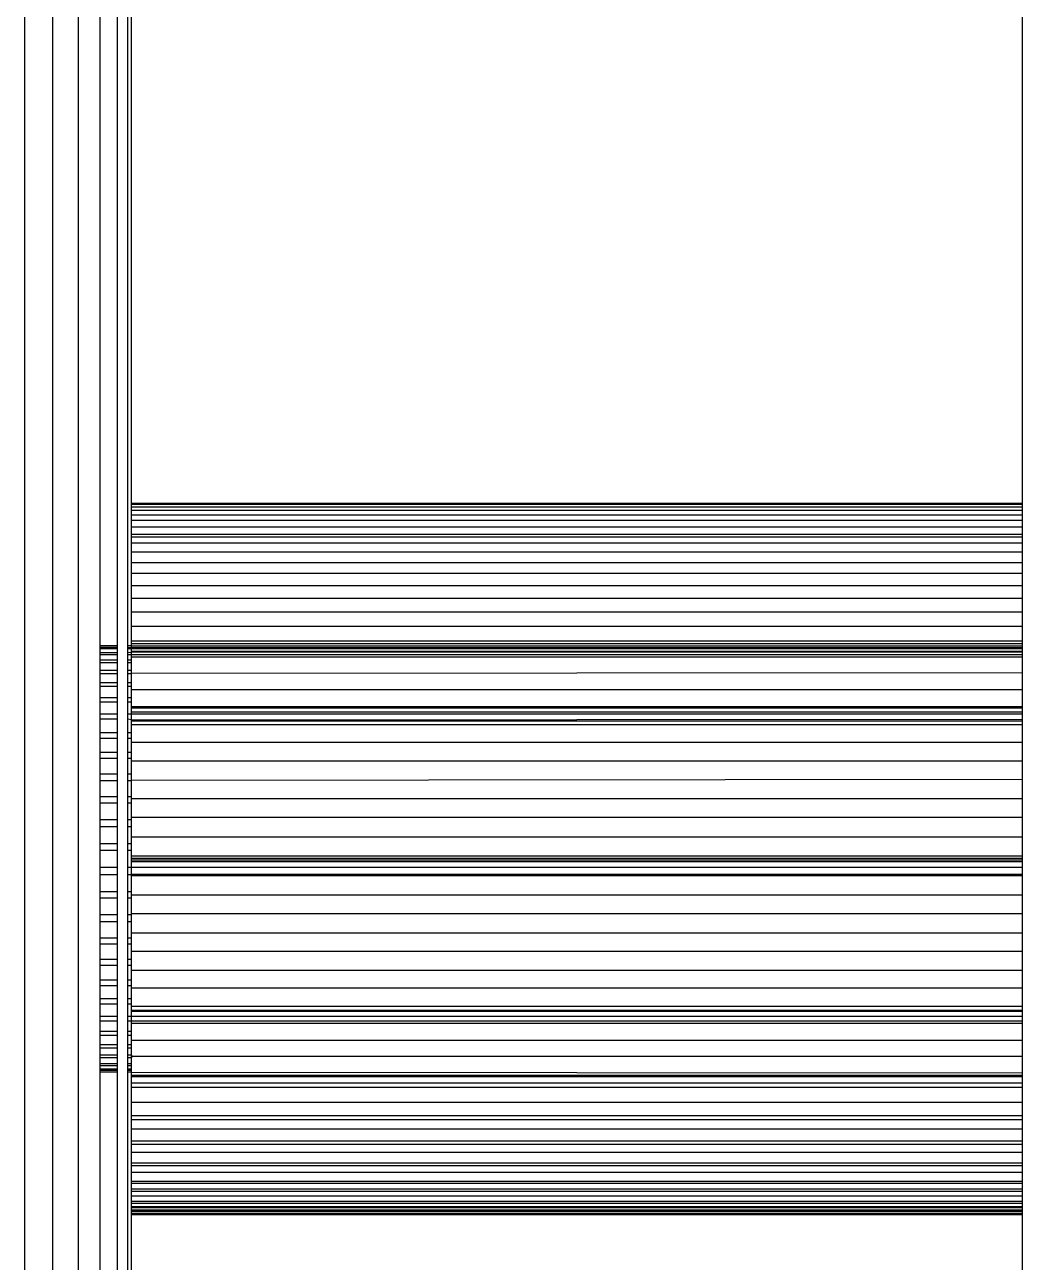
# Model space of a CAD drawing. Header units: millimetres. Extents: x 1918 to 7324, y -1954 to 2054.
# Drawn here: x 5946.79 to 5975.51, y -348.97 to -313.36 of the extents above; entities that cross this region are included whole.
import ezdxf

# ---------------------------------------------------------------- set-up
doc = ezdxf.new("R2010")
doc.units = ezdxf.units.MM

msp = doc.modelspace()

# ---------------------------------------------------------------- linework, layer by layer
for p, q in [((5946.79, -588.669), (5946.79, -135.335)), ((5947.586, -135.335), (5947.586, -588.669)), ((5948.329, -135.335), (5948.329, -588.669)), ((5948.966, -331.228), (5948.966, -135.335)), ((5949.455, -135.335), (5949.455, -331.228)), ((5949.762, -331.228), (5949.762, -135.335)), ((5949.867, -327.121), (5949.867, -193.779)), ((5975.508, -193.779), (5975.508, -327.121)), ((5949.867, -327.161), (5949.867, -327.121)), ((5949.867, -327.121), (5975.508, -327.121)), ((5949.867, -327.232), (5949.867, -327.161)), ((5975.508, -327.161), (5949.867, -327.161)), ((5949.867, -327.332), (5949.867, -327.232)), ((5949.867, -327.232), (5975.508, -327.232)), ((5975.508, -327.121), (5975.508, -327.161)), ((5975.508, -327.161), (5975.508, -327.232)), ((5975.508, -327.232), (5975.508, -327.332)), ((5949.867, -327.462), (5949.867, -327.332)), ((5975.508, -327.332), (5949.867, -327.332)), ((5949.867, -327.621), (5949.867, -327.462)), ((5949.867, -327.462), (5975.508, -327.462)), ((5949.867, -327.808), (5949.867, -327.621)), ((5975.508, -327.621), (5949.867, -327.621)), ((5975.508, -327.332), (5975.508, -327.462)), ((5975.508, -327.462), (5975.508, -327.621)), ((5975.508, -327.621), (5975.508, -327.808)), ((5949.867, -328.024), (5949.867, -327.808)), ((5949.867, -327.808), (5975.508, -327.808)), ((5975.508, -327.808), (5975.508, -328.024)), ((5949.867, -328.092), (5949.867, -328.024)), ((5975.508, -328.024), (5949.867, -328.024)), ((5949.867, -328.092), (5975.508, -328.092)), ((5949.867, -328.266), (5949.867, -328.092)), ((5949.867, -328.536), (5949.867, -328.266)), ((5949.867, -328.266), (5975.508, -328.266)), ((5975.508, -328.024), (5975.508, -328.092)), ((5975.508, -328.092), (5975.508, -328.266)), ((5975.508, -328.266), (5975.508, -328.536)), ((5949.867, -328.831), (5949.867, -328.536)), ((5975.508, -328.536), (5949.867, -328.536)), ((5975.508, -328.536), (5975.508, -328.831)), ((5949.867, -329.152), (5949.867, -328.831)), ((5949.867, -328.831), (5975.508, -328.831)), ((5975.508, -328.831), (5975.508, -329.152)), ((5949.867, -329.496), (5949.867, -329.152)), ((5975.508, -329.152), (5949.867, -329.152)), ((5975.508, -329.152), (5975.508, -329.496)), ((5949.867, -329.864), (5949.867, -329.496)), ((5949.867, -329.496), (5975.508, -329.496)), ((5975.508, -329.496), (5975.508, -329.864)), ((5949.867, -330.254), (5949.867, -329.864)), ((5975.508, -329.864), (5949.867, -329.864)), ((5975.508, -329.864), (5975.508, -330.254)), ((5949.867, -330.664), (5949.867, -330.254)), ((5949.867, -330.254), (5975.508, -330.254)), ((5975.508, -330.254), (5975.508, -330.664)), ((5949.867, -331.094), (5949.867, -330.664)), ((5949.867, -330.664), (5975.508, -330.664)), ((5975.508, -330.664), (5975.508, -331.094)), ((5949.867, -331.16), (5949.867, -331.094)), ((5975.508, -331.094), (5949.867, -331.094)), ((5949.867, -331.16), (5975.508, -331.16)), ((5949.867, -331.224), (5949.867, -331.16)), ((5975.508, -331.094), (5975.508, -331.16)), ((5975.508, -331.16), (5975.508, -331.228)), ((5949.455, -331.228), (5948.966, -331.228)), ((5948.966, -331.283), (5948.966, -331.228)), ((5949.455, -331.283), (5948.966, -331.283)), ((5948.966, -331.316), (5948.966, -331.283)), ((5949.455, -331.316), (5948.966, -331.316)), ((5948.966, -331.426), (5948.966, -331.316)), ((5948.966, -331.426), (5949.455, -331.426)), ((5948.966, -331.481), (5948.966, -331.426)), ((5948.966, -331.481), (5949.455, -331.481)), ((5948.966, -331.644), (5948.966, -331.481)), ((5949.455, -331.228), (5949.455, -331.283)), ((5949.455, -331.283), (5949.455, -331.316)), ((5949.455, -331.316), (5949.455, -331.426)), ((5949.455, -331.426), (5949.455, -331.481)), ((5949.455, -331.481), (5949.455, -331.644)), ((5949.867, -331.224), (5949.762, -331.228)), ((5949.762, -331.283), (5949.762, -331.228)), ((5949.867, -331.283), (5949.762, -331.283)), ((5949.762, -331.316), (5949.762, -331.283)), ((5949.867, -331.316), (5949.762, -331.316)), ((5949.762, -331.426), (5949.762, -331.316)), ((5949.762, -331.426), (5949.867, -331.41)), ((5949.762, -331.481), (5949.762, -331.426)), ((5949.762, -331.481), (5949.867, -331.481)), ((5949.762, -331.644), (5949.762, -331.481)), ((5949.867, -331.224), (5975.508, -331.228)), ((5949.867, -331.283), (5949.867, -331.224)), ((5975.508, -331.283), (5949.867, -331.283)), ((5949.867, -331.316), (5949.867, -331.283)), ((5975.508, -331.316), (5949.867, -331.316)), ((5949.867, -331.383), (5949.867, -331.316)), ((5949.867, -331.383), (5975.508, -331.383)), ((5949.867, -331.41), (5949.867, -331.383)), ((5975.508, -331.426), (5949.867, -331.41)), ((5949.867, -331.481), (5949.867, -331.41)), ((5949.867, -331.481), (5975.508, -331.481)), ((5949.867, -331.543), (5949.867, -331.481)), ((5949.867, -331.543), (5975.508, -331.543)), ((5949.867, -331.644), (5949.867, -331.543)), ((5975.508, -331.228), (5975.508, -331.283)), ((5975.508, -331.255), (5975.508, -331.316)), ((5975.508, -331.283), (5975.508, -331.316)), ((5975.508, -331.316), (5975.508, -331.383)), ((5975.508, -331.383), (5975.508, -331.426)), ((5975.508, -331.426), (5975.508, -331.481)), ((5975.508, -331.481), (5975.508, -331.543)), ((5975.508, -331.543), (5975.508, -332.009)), ((5949.455, -331.644), (5948.966, -331.644)), ((5948.966, -331.719), (5948.966, -331.644)), ((5949.455, -331.719), (5948.966, -331.719)), ((5948.966, -331.933), (5948.966, -331.719)), ((5949.455, -331.644), (5949.455, -331.719)), ((5949.455, -331.719), (5949.455, -331.933)), ((5949.867, -331.644), (5949.762, -331.644)), ((5949.762, -331.719), (5949.762, -331.644)), ((5949.867, -331.719), (5949.762, -331.719)), ((5949.762, -331.933), (5949.762, -331.719)), ((5949.867, -331.719), (5949.867, -331.644)), ((5949.867, -331.933), (5949.867, -331.719)), ((5948.966, -331.933), (5949.455, -331.933)), ((5948.966, -332.028), (5948.966, -331.933)), ((5948.966, -332.028), (5949.455, -332.028)), ((5948.966, -332.291), (5948.966, -332.028)), ((5949.455, -331.933), (5949.455, -332.028)), ((5949.455, -332.028), (5949.455, -332.291)), ((5949.762, -331.933), (5949.867, -331.933)), ((5949.762, -332.028), (5949.762, -331.933)), ((5949.762, -332.028), (5949.867, -332.028)), ((5949.762, -332.291), (5949.762, -332.028)), ((5949.867, -332.028), (5949.867, -331.933)), ((5975.508, -332.009), (5949.867, -332.028)), ((5949.867, -332.291), (5949.867, -332.028)), ((5975.508, -332.009), (5975.508, -332.49)), ((5949.455, -332.291), (5948.966, -332.291)), ((5948.966, -332.405), (5948.966, -332.291)), ((5949.455, -332.405), (5948.966, -332.405)), ((5948.966, -332.713), (5948.966, -332.405)), ((5949.455, -332.291), (5949.455, -332.405)), ((5949.455, -332.405), (5949.455, -332.713)), ((5949.867, -332.291), (5949.762, -332.291)), ((5949.762, -332.405), (5949.762, -332.291)), ((5949.867, -332.405), (5949.762, -332.405)), ((5949.762, -332.713), (5949.762, -332.405)), ((5949.867, -332.405), (5949.867, -332.291)), ((5949.867, -332.49), (5949.867, -332.405)), ((5949.867, -332.49), (5975.508, -332.49)), ((5949.867, -332.713), (5949.867, -332.49)), ((5975.508, -332.49), (5975.508, -332.986)), ((5948.966, -332.713), (5949.455, -332.713)), ((5948.966, -332.843), (5948.966, -332.713)), ((5948.966, -332.843), (5949.455, -332.843)), ((5948.966, -333.193), (5948.966, -332.843)), ((5949.455, -332.713), (5949.455, -332.843)), ((5949.455, -332.843), (5949.455, -333.193)), ((5949.762, -332.713), (5949.867, -332.713)), ((5949.762, -332.843), (5949.762, -332.713)), ((5949.762, -332.843), (5949.867, -332.843)), ((5949.762, -333.193), (5949.762, -332.843)), ((5949.867, -332.843), (5949.867, -332.713)), ((5949.867, -332.986), (5949.867, -332.843)), ((5949.867, -333.014), (5949.867, -332.986)), ((5975.508, -332.986), (5949.867, -332.986)), ((5975.508, -332.986), (5975.508, -333.014)), ((5949.455, -333.193), (5948.966, -333.193)), ((5948.966, -333.339), (5948.966, -333.193)), ((5949.455, -333.339), (5948.966, -333.339)), ((5948.966, -333.725), (5948.966, -333.339)), ((5949.455, -333.193), (5949.455, -333.339)), ((5949.455, -333.339), (5949.455, -333.725)), ((5949.867, -333.193), (5949.762, -333.193)), ((5949.762, -333.339), (5949.762, -333.193)), ((5949.867, -333.357), (5949.762, -333.339)), ((5949.762, -333.725), (5949.762, -333.339)), ((5949.867, -333.014), (5975.508, -333.014)), ((5949.867, -333.133), (5949.867, -333.014)), ((5949.867, -333.133), (5975.508, -333.133)), ((5949.867, -333.193), (5949.867, -333.133)), ((5975.508, -333.193), (5949.867, -333.193)), ((5949.867, -333.357), (5949.867, -333.193)), ((5949.867, -333.357), (5975.508, -333.339)), ((5975.508, -333.014), (5975.508, -333.133)), ((5975.508, -333.133), (5975.508, -333.193)), ((5975.508, -333.193), (5975.508, -333.339)), ((5975.508, -333.339), (5975.508, -333.397)), ((5949.867, -333.397), (5949.867, -333.357)), ((5975.508, -333.397), (5949.867, -333.397)), ((5949.867, -333.494), (5949.867, -333.397)), ((5949.867, -333.494), (5975.508, -333.494)), ((5949.867, -333.725), (5949.867, -333.494)), ((5975.508, -333.397), (5975.508, -333.494)), ((5975.508, -333.494), (5975.508, -334.014)), ((5948.966, -333.725), (5949.455, -333.725)), ((5948.966, -333.885), (5948.966, -333.725)), ((5948.966, -333.885), (5949.455, -333.885)), ((5948.966, -334.304), (5948.966, -333.885)), ((5949.455, -333.725), (5949.455, -333.885)), ((5949.455, -333.885), (5949.455, -334.304)), ((5949.762, -333.725), (5949.867, -333.725)), ((5949.762, -333.885), (5949.762, -333.725)), ((5949.762, -333.885), (5949.867, -333.885)), ((5949.762, -334.304), (5949.762, -333.885)), ((5949.867, -333.885), (5949.867, -333.725)), ((5949.867, -334.014), (5949.867, -333.885)), ((5975.508, -334.014), (5949.867, -334.014)), ((5949.867, -334.304), (5949.867, -334.014)), ((5975.508, -334.014), (5975.508, -334.544)), ((5949.455, -334.304), (5948.966, -334.304)), ((5948.966, -334.476), (5948.966, -334.304)), ((5949.455, -334.304), (5949.455, -334.476)), ((5949.867, -334.304), (5949.762, -334.304)), ((5949.762, -334.476), (5949.762, -334.304)), ((5949.867, -334.476), (5949.867, -334.304)), ((5949.455, -334.476), (5948.966, -334.476)), ((5948.966, -334.921), (5948.966, -334.476)), ((5949.455, -334.476), (5949.455, -334.921)), ((5949.867, -334.476), (5949.762, -334.476)), ((5949.762, -334.921), (5949.762, -334.476)), ((5949.867, -334.544), (5949.867, -334.476)), ((5949.867, -334.544), (5975.508, -334.544)), ((5949.867, -334.921), (5949.867, -334.544)), ((5975.508, -334.544), (5975.508, -335.082)), ((5949.455, -334.921), (5948.966, -334.921)), ((5948.966, -335.102), (5948.966, -334.921)), ((5948.966, -335.102), (5949.455, -335.102)), ((5948.966, -335.568), (5948.966, -335.102)), ((5949.455, -334.921), (5949.455, -335.102)), ((5949.455, -335.102), (5949.455, -335.568)), ((5949.867, -334.921), (5949.762, -334.921)), ((5949.762, -335.102), (5949.762, -334.921)), ((5949.762, -335.102), (5949.867, -335.102)), ((5949.762, -335.568), (5949.762, -335.102)), ((5949.867, -335.102), (5949.867, -334.921)), ((5975.508, -335.082), (5949.867, -335.102)), ((5949.867, -335.568), (5949.867, -335.102)), ((5975.508, -335.082), (5975.508, -335.626)), ((5948.966, -335.568), (5949.455, -335.568)), ((5948.966, -335.757), (5948.966, -335.568)), ((5949.455, -335.757), (5948.966, -335.757)), ((5948.966, -336.239), (5948.966, -335.757)), ((5949.455, -335.568), (5949.455, -335.757)), ((5949.455, -335.757), (5949.455, -336.239)), ((5949.762, -335.568), (5949.867, -335.568)), ((5949.762, -335.757), (5949.762, -335.568)), ((5949.867, -335.757), (5949.762, -335.757)), ((5949.762, -336.239), (5949.762, -335.757)), ((5949.867, -335.626), (5949.867, -335.568)), ((5949.867, -335.626), (5975.508, -335.626)), ((5949.867, -335.757), (5949.867, -335.626)), ((5949.867, -336.176), (5949.867, -335.757)), ((5975.508, -335.626), (5975.508, -336.176)), ((5975.508, -336.176), (5949.867, -336.176)), ((5949.867, -336.239), (5949.867, -336.176)), ((5975.508, -336.176), (5975.508, -336.729)), ((5949.455, -336.239), (5948.966, -336.239)), ((5948.966, -336.432), (5948.966, -336.239)), ((5948.966, -336.432), (5949.455, -336.432)), ((5948.966, -336.923), (5948.966, -336.432)), ((5949.455, -336.239), (5949.455, -336.432)), ((5949.455, -336.432), (5949.455, -336.923)), ((5949.867, -336.239), (5949.762, -336.239)), ((5949.762, -336.432), (5949.762, -336.239)), ((5949.762, -336.432), (5949.867, -336.432)), ((5949.762, -336.923), (5949.762, -336.432)), ((5949.867, -336.432), (5949.867, -336.239)), ((5949.867, -336.729), (5949.867, -336.432)), ((5949.867, -336.729), (5975.508, -336.729)), ((5949.867, -336.923), (5949.867, -336.729)), ((5975.508, -336.729), (5975.508, -337.285)), ((5948.966, -336.923), (5949.455, -336.923)), ((5948.966, -337.119), (5948.966, -336.923)), ((5949.455, -337.119), (5948.966, -337.119)), ((5948.966, -337.613), (5948.966, -337.119)), ((5949.455, -336.923), (5949.455, -337.119)), ((5949.455, -337.119), (5949.455, -337.613)), ((5949.762, -336.923), (5949.867, -336.923)), ((5949.762, -337.119), (5949.762, -336.923)), ((5949.867, -337.119), (5949.762, -337.119)), ((5949.762, -337.613), (5949.762, -337.119)), ((5949.867, -337.119), (5949.867, -336.923)), ((5949.867, -337.285), (5949.867, -337.119)), ((5949.455, -337.613), (5948.966, -337.613)), ((5948.966, -337.809), (5948.966, -337.613)), ((5949.455, -337.613), (5949.455, -337.809)), ((5949.867, -337.613), (5949.762, -337.613)), ((5949.762, -337.809), (5949.762, -337.613)), ((5949.867, -337.342), (5949.867, -337.285)), ((5975.508, -337.285), (5949.867, -337.285)), ((5949.867, -337.342), (5975.508, -337.342)), ((5949.867, -337.39), (5949.867, -337.342)), ((5949.867, -337.39), (5975.508, -337.39)), ((5949.867, -337.447), (5949.867, -337.39)), ((5975.508, -337.447), (5949.867, -337.447)), ((5949.867, -337.613), (5949.867, -337.447)), ((5975.508, -337.613), (5949.867, -337.613)), ((5949.867, -337.812), (5949.867, -337.613)), ((5975.508, -337.285), (5975.508, -337.342)), ((5975.508, -337.342), (5975.508, -337.39)), ((5975.508, -337.39), (5975.508, -337.447)), ((5975.508, -337.447), (5975.508, -337.613)), ((5975.508, -337.613), (5975.508, -337.809)), ((5948.966, -337.809), (5949.455, -337.809)), ((5948.966, -338.3), (5948.966, -337.809)), ((5949.455, -337.809), (5949.455, -338.3)), ((5949.762, -337.809), (5949.867, -337.812)), ((5949.762, -338.3), (5949.762, -337.809)), ((5975.508, -337.809), (5949.867, -337.812)), ((5949.867, -337.84), (5949.867, -337.812)), ((5949.867, -337.84), (5975.508, -337.84)), ((5949.867, -338.3), (5949.867, -337.84)), ((5975.508, -337.809), (5975.508, -337.84)), ((5975.508, -337.84), (5975.508, -338.394)), ((5948.966, -338.3), (5949.455, -338.3)), ((5948.966, -338.493), (5948.966, -338.3)), ((5949.455, -338.3), (5949.455, -338.493)), ((5949.762, -338.3), (5949.867, -338.3)), ((5949.762, -338.493), (5949.762, -338.3)), ((5949.867, -338.394), (5949.867, -338.3)), ((5949.455, -338.493), (5948.966, -338.493)), ((5948.966, -338.975), (5948.966, -338.493)), ((5949.455, -338.493), (5949.455, -338.975)), ((5949.867, -338.493), (5949.762, -338.493)), ((5949.762, -338.975), (5949.762, -338.493)), ((5949.867, -338.394), (5975.508, -338.394)), ((5949.867, -338.493), (5949.867, -338.394)), ((5949.867, -338.945), (5949.867, -338.493)), ((5975.508, -338.394), (5975.508, -338.945)), ((5949.455, -338.975), (5948.966, -338.975)), ((5948.966, -339.164), (5948.966, -338.975)), ((5949.455, -338.975), (5949.455, -339.164)), ((5949.867, -338.975), (5949.762, -338.975)), ((5949.762, -339.164), (5949.762, -338.975)), ((5975.508, -338.945), (5949.867, -338.945)), ((5949.867, -338.975), (5949.867, -338.945)), ((5949.867, -339.164), (5949.867, -338.975)), ((5975.508, -338.945), (5975.508, -339.491)), ((5948.966, -339.164), (5949.455, -339.164)), ((5948.966, -339.63), (5948.966, -339.164)), ((5949.455, -339.164), (5949.455, -339.63)), ((5949.762, -339.164), (5949.867, -339.164)), ((5949.762, -339.63), (5949.762, -339.164)), ((5949.867, -339.491), (5949.867, -339.164)), ((5948.966, -339.63), (5949.455, -339.63)), ((5948.966, -339.811), (5948.966, -339.63)), ((5949.455, -339.63), (5949.455, -339.811)), ((5949.762, -339.63), (5949.867, -339.63)), ((5949.762, -339.811), (5949.762, -339.63)), ((5949.867, -339.491), (5975.508, -339.491)), ((5949.867, -339.63), (5949.867, -339.491)), ((5949.867, -339.811), (5949.867, -339.63)), ((5975.508, -339.491), (5975.508, -340.031)), ((5948.966, -339.811), (5949.455, -339.811)), ((5948.966, -340.256), (5948.966, -339.811)), ((5949.455, -339.811), (5949.455, -340.256)), ((5949.762, -339.811), (5949.867, -339.811)), ((5949.762, -340.256), (5949.762, -339.811)), ((5949.867, -340.031), (5949.867, -339.811)), ((5975.508, -340.031), (5949.867, -340.031)), ((5949.867, -340.256), (5949.867, -340.031)), ((5975.508, -340.031), (5975.508, -340.564)), ((5949.455, -340.256), (5948.966, -340.256)), ((5948.966, -340.428), (5948.966, -340.256)), ((5949.455, -340.428), (5948.966, -340.428)), ((5948.966, -340.847), (5948.966, -340.428)), ((5949.455, -340.256), (5949.455, -340.428)), ((5949.455, -340.428), (5949.455, -340.847)), ((5949.867, -340.256), (5949.762, -340.256)), ((5949.762, -340.428), (5949.762, -340.256)), ((5949.867, -340.428), (5949.762, -340.428)), ((5949.762, -340.847), (5949.762, -340.428)), ((5949.867, -340.428), (5949.867, -340.256)), ((5949.867, -340.564), (5949.867, -340.428)), ((5949.867, -340.564), (5975.508, -340.564)), ((5949.867, -340.847), (5949.867, -340.564)), ((5975.508, -340.564), (5975.508, -341.087)), ((5948.966, -340.847), (5949.455, -340.847)), ((5948.966, -341.007), (5948.966, -340.847)), ((5948.966, -341.007), (5949.455, -341.007)), ((5948.966, -341.393), (5948.966, -341.007)), ((5949.455, -340.847), (5949.455, -341.007)), ((5949.455, -341.007), (5949.455, -341.393)), ((5949.762, -340.847), (5949.867, -340.847)), ((5949.762, -341.007), (5949.762, -340.847)), ((5949.762, -341.007), (5949.867, -341.007)), ((5949.762, -341.393), (5949.762, -341.007)), ((5949.867, -341.007), (5949.867, -340.847)), ((5949.867, -341.087), (5949.867, -341.007)), ((5975.508, -341.087), (5949.867, -341.087)), ((5949.867, -341.393), (5949.867, -341.087)), ((5975.508, -341.087), (5975.508, -341.599)), ((5949.455, -341.393), (5948.966, -341.393)), ((5948.966, -341.539), (5948.966, -341.393)), ((5949.455, -341.539), (5948.966, -341.539)), ((5948.966, -341.889), (5948.966, -341.539)), ((5949.455, -341.393), (5949.455, -341.539)), ((5949.455, -341.539), (5949.455, -341.889)), ((5949.867, -341.393), (5949.762, -341.393)), ((5949.762, -341.539), (5949.762, -341.393)), ((5949.867, -341.539), (5949.762, -341.539)), ((5949.762, -341.889), (5949.762, -341.539)), ((5949.867, -341.539), (5949.867, -341.393)), ((5949.867, -341.599), (5949.867, -341.539)), ((5948.966, -341.889), (5949.455, -341.889)), ((5948.966, -342.019), (5948.966, -341.889)), ((5949.455, -341.889), (5949.455, -342.019)), ((5949.762, -341.889), (5949.867, -341.889)), ((5949.762, -342.019), (5949.762, -341.889)), ((5949.867, -341.717), (5949.867, -341.599)), ((5949.867, -341.599), (5975.508, -341.599)), ((5949.867, -341.717), (5975.508, -341.717)), ((5949.867, -341.756), (5949.867, -341.717)), ((5975.508, -341.756), (5949.867, -341.756)), ((5949.867, -341.889), (5949.867, -341.756)), ((5949.867, -341.889), (5975.508, -341.889)), ((5949.867, -342.019), (5949.867, -341.889)), ((5975.508, -341.599), (5975.508, -341.717)), ((5975.508, -341.717), (5975.508, -341.756)), ((5975.508, -341.756), (5975.508, -341.889)), ((5975.508, -341.889), (5975.508, -342.019)), ((5948.966, -342.019), (5949.455, -342.019)), ((5948.966, -342.327), (5948.966, -342.019)), ((5949.455, -342.019), (5949.455, -342.327)), ((5949.762, -342.019), (5949.867, -342.019)), ((5949.762, -342.327), (5949.762, -342.019)), ((5949.867, -342.019), (5975.508, -342.019)), ((5949.867, -342.098), (5949.867, -342.019)), ((5975.508, -342.098), (5949.867, -342.098)), ((5949.867, -342.327), (5949.867, -342.098)), ((5975.508, -342.019), (5975.508, -342.098)), ((5975.508, -342.098), (5975.508, -342.584)), ((5949.455, -342.327), (5948.966, -342.327)), ((5948.966, -342.441), (5948.966, -342.327)), ((5949.455, -342.441), (5948.966, -342.441)), ((5948.966, -342.704), (5948.966, -342.441)), ((5949.455, -342.327), (5949.455, -342.441)), ((5949.455, -342.441), (5949.455, -342.704)), ((5949.867, -342.327), (5949.762, -342.327)), ((5949.762, -342.441), (5949.762, -342.327)), ((5949.867, -342.441), (5949.762, -342.441)), ((5949.762, -342.704), (5949.762, -342.441)), ((5949.867, -342.441), (5949.867, -342.327)), ((5949.867, -342.584), (5949.867, -342.441)), ((5949.867, -342.584), (5975.508, -342.584)), ((5949.867, -342.704), (5949.867, -342.584)), ((5975.508, -342.584), (5975.508, -343.054)), ((5948.966, -342.704), (5949.455, -342.704)), ((5948.966, -342.799), (5948.966, -342.704)), ((5948.966, -342.799), (5949.455, -342.799)), ((5948.966, -343.013), (5948.966, -342.799)), ((5949.455, -342.704), (5949.455, -342.799)), ((5949.455, -342.799), (5949.455, -343.013)), ((5949.762, -342.704), (5949.867, -342.704)), ((5949.762, -342.799), (5949.762, -342.704)), ((5949.762, -342.799), (5949.867, -342.799)), ((5949.762, -343.013), (5949.762, -342.799)), ((5949.867, -342.799), (5949.867, -342.704)), ((5949.867, -343.013), (5949.867, -342.799)), ((5949.455, -343.013), (5948.966, -343.013)), ((5948.966, -343.088), (5948.966, -343.013)), ((5949.455, -343.088), (5948.966, -343.088)), ((5948.966, -343.251), (5948.966, -343.088)), ((5948.966, -343.251), (5949.455, -343.251)), ((5948.966, -343.306), (5948.966, -343.251)), ((5948.966, -343.306), (5949.455, -343.306)), ((5948.966, -343.416), (5948.966, -343.306)), ((5949.455, -343.013), (5949.455, -343.088)), ((5949.455, -343.088), (5949.455, -343.251)), ((5949.455, -343.251), (5949.455, -343.306)), ((5949.455, -343.306), (5949.455, -343.416)), ((5949.867, -343.013), (5949.762, -343.013)), ((5949.762, -343.088), (5949.762, -343.013)), ((5949.867, -343.088), (5949.762, -343.088)), ((5949.762, -343.251), (5949.762, -343.088)), ((5949.762, -343.251), (5949.867, -343.251)), ((5949.762, -343.306), (5949.762, -343.251)), ((5949.762, -343.306), (5949.867, -343.306)), ((5949.762, -343.416), (5949.762, -343.306)), ((5949.867, -343.054), (5949.867, -343.013)), ((5949.867, -343.013), (5949.867, -343.088)), ((5975.508, -343.054), (5949.867, -343.054)), ((5949.867, -343.088), (5949.867, -343.054)), ((5949.867, -343.251), (5949.867, -343.088)), ((5949.867, -343.306), (5949.867, -343.251)), ((5949.867, -343.416), (5949.867, -343.306)), ((5975.508, -343.054), (5975.508, -343.515)), ((5949.455, -343.416), (5948.966, -343.416)), ((5948.966, -343.449), (5948.966, -343.416)), ((5949.455, -343.449), (5948.966, -343.449)), ((5948.966, -343.504), (5948.966, -343.449)), ((5949.455, -343.504), (5948.966, -343.504)), ((5948.966, -588.669), (5948.966, -343.504)), ((5949.455, -343.416), (5949.455, -343.449)), ((5949.455, -343.449), (5949.455, -343.504)), ((5949.455, -343.504), (5949.455, -588.669)), ((5949.867, -343.416), (5949.762, -343.416)), ((5949.762, -343.449), (5949.762, -343.416)), ((5949.867, -343.449), (5949.762, -343.449)), ((5949.762, -343.504), (5949.762, -343.449)), ((5949.867, -343.504), (5949.762, -343.504)), ((5949.762, -588.669), (5949.762, -343.504)), ((5949.867, -343.449), (5949.867, -343.416)), ((5949.867, -343.504), (5949.867, -343.449)), ((5949.867, -343.596), (5949.867, -343.504)), ((5949.867, -343.504), (5975.508, -343.515)), ((5975.508, -343.596), (5949.867, -343.596)), ((5949.867, -343.638), (5949.867, -343.596)), ((5975.508, -343.638), (5949.867, -343.638)), ((5949.867, -343.816), (5949.867, -343.638)), ((5975.508, -343.515), (5975.508, -343.596)), ((5975.508, -343.596), (5975.508, -343.638)), ((5975.508, -343.638), (5975.508, -343.816)), ((5975.508, -343.816), (5949.867, -343.816)), ((5949.867, -343.944), (5949.867, -343.816)), ((5949.867, -344.36), (5949.867, -343.944)), ((5975.508, -343.944), (5949.867, -343.944)), ((5975.508, -343.816), (5975.508, -343.944)), ((5975.508, -343.944), (5975.508, -344.36)), ((5949.867, -344.756), (5949.867, -344.36)), ((5949.867, -344.36), (5975.508, -344.36)), ((5975.508, -344.36), (5975.508, -344.756)), ((5949.867, -344.868), (5949.867, -344.756)), ((5975.508, -344.756), (5949.867, -344.756)), ((5975.508, -344.868), (5949.867, -344.868)), ((5949.867, -345.13), (5949.867, -344.868)), ((5975.508, -344.756), (5975.508, -344.868)), ((5975.508, -344.868), (5975.508, -345.13)), ((5949.867, -345.481), (5949.867, -345.13)), ((5949.867, -345.13), (5975.508, -345.13)), ((5975.508, -345.13), (5975.508, -345.481)), ((5949.867, -345.58), (5949.867, -345.481)), ((5949.867, -345.481), (5975.508, -345.481)), ((5975.508, -345.58), (5949.867, -345.58)), ((5949.867, -345.809), (5949.867, -345.58)), ((5949.867, -346.112), (5949.867, -345.809)), ((5975.508, -345.809), (5949.867, -345.809)), ((5975.508, -345.481), (5975.508, -345.58)), ((5975.508, -345.58), (5975.508, -345.809)), ((5975.508, -345.809), (5975.508, -346.112)), ((5949.867, -346.196), (5949.867, -346.112)), ((5949.867, -346.112), (5975.508, -346.112)), ((5975.508, -346.112), (5975.508, -346.196)), ((5975.508, -346.196), (5949.867, -346.196)), ((5949.867, -346.389), (5949.867, -346.196)), ((5949.867, -346.64), (5949.867, -346.389)), ((5975.508, -346.389), (5949.867, -346.389)), ((5975.508, -346.196), (5975.508, -346.389)), ((5975.508, -346.389), (5975.508, -346.64)), ((5949.867, -346.708), (5949.867, -346.64)), ((5949.867, -346.64), (5975.508, -346.64)), ((5975.508, -346.708), (5949.867, -346.708)), ((5949.867, -346.864), (5949.867, -346.708)), ((5975.508, -346.864), (5949.867, -346.864)), ((5949.867, -346.924), (5949.867, -346.864)), ((5975.508, -346.64), (5975.508, -346.708)), ((5975.508, -346.708), (5975.508, -346.864)), ((5975.508, -346.864), (5975.508, -346.924)), ((5949.867, -346.924), (5975.508, -346.924)), ((5949.867, -347.059), (5949.867, -346.924)), ((5949.867, -347.226), (5949.867, -347.059)), ((5949.867, -347.059), (5975.508, -347.059)), ((5949.867, -347.27), (5949.867, -347.226)), ((5975.508, -347.226), (5949.867, -347.226)), ((5975.508, -346.924), (5975.508, -347.059)), ((5975.508, -347.059), (5975.508, -347.226)), ((5975.508, -347.226), (5975.508, -347.27)), ((5949.867, -347.27), (5975.508, -347.27)), ((5949.867, -347.365), (5949.867, -347.27)), ((5949.867, -347.365), (5975.508, -347.365)), ((5949.867, -347.4), (5949.867, -347.365)), ((5975.508, -347.4), (5949.867, -347.4)), ((5949.867, -347.474), (5949.867, -347.4)), ((5975.508, -347.474), (5949.867, -347.474)), ((5949.867, -347.5), (5949.867, -347.474)), ((5949.867, -347.5), (5975.508, -347.5)), ((5949.867, -347.571), (5949.867, -347.5)), ((5975.508, -347.571), (5949.867, -347.571)), ((5949.867, -347.603), (5949.867, -347.571)), ((5975.508, -347.27), (5975.508, -347.365)), ((5975.508, -347.365), (5975.508, -347.4)), ((5975.508, -347.4), (5975.508, -347.474)), ((5975.508, -347.474), (5975.508, -347.5)), ((5975.508, -347.5), (5975.508, -347.571)), ((5975.508, -347.571), (5975.508, -347.603)), ((5975.508, -347.603), (5949.867, -347.603)), ((5949.867, -588.669), (5949.867, -347.603)), ((5975.508, -347.603), (5975.508, -357.899))]:
    msp.add_line(p, q)

doc.saveas('drawing.dxf')
